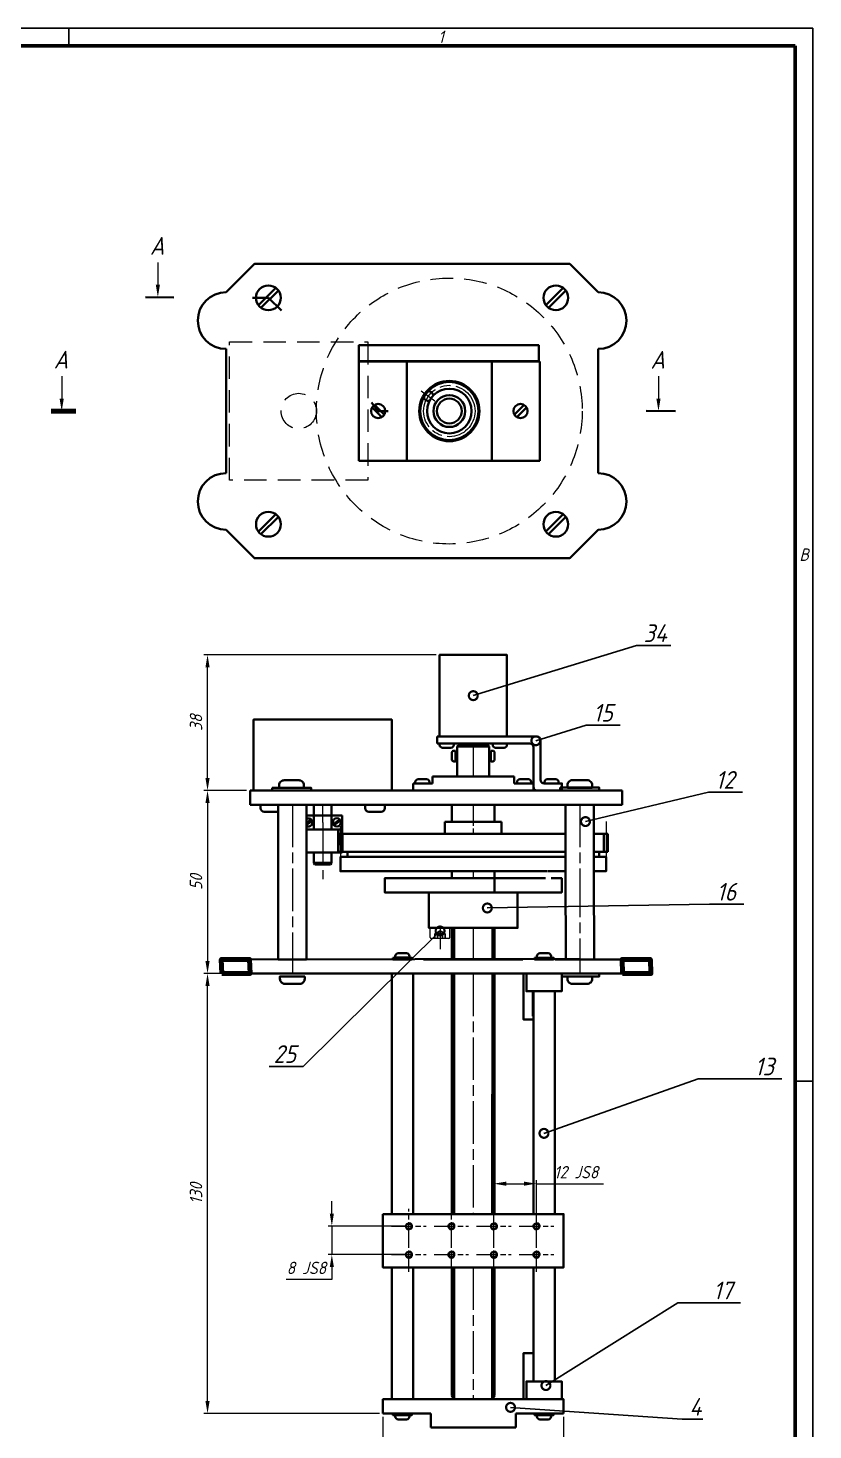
# Model space of a CAD drawing. Header units: millimetres. Extents: x -1178 to 2000, y -2432 to 1302.
# Drawn here: x -558.9 to -337.4, y -2233.4 to -1838.1 of the extents above; entities that cross this region are included whole.
import ezdxf
from ezdxf import colors
from ezdxf.entities.mleader import LeaderData, LeaderLine
from ezdxf.enums import TextEntityAlignment as Align
from ezdxf.math import Vec2, Vec3

# ---------------------------------------------------------------- set-up
doc = ezdxf.new("R2010")
doc.units = ezdxf.units.MM
for name, pattern in [('AM_ISO02W050', [7.5, 6, -1.5]), ('AM_ISO02W050x2', [3.75, 3, -0.75]), ('AM_ISO08W050', [18, 12, -1.5, 3, -1.5]), ('AM_ISO08W050x2', [9, 6, -0.75, 1.5, -0.75]), ('HIDDEN', [9.525, 6.35, -3.175])]:
    doc.linetypes.add(name, pattern=pattern)
doc.layers.get('0').update_dxf_attribs({"lineweight": 80})
for name, color, linetype, lineweight in [('AM_0', 7, 'Continuous', 35), ('AM_0N', 7, 'Continuous', 15), ('AM_3N', 6, 'AM_ISO02W050', 25), ('AM_4', 3, 'Continuous', 15), ('AM_5', 3, 'Continuous', 15), ('AM_7', 4, 'AM_ISO08W050', 15), ('AM_BOR', 7, 'Continuous', 35), ('окружности', 100, 'HIDDEN', 15), ('основные', 7, 'Continuous', 35), ('оч жирные', 7, 'Continuous', 70)]:
    doc.layers.add(name, color=color, linetype=linetype, lineweight=lineweight)
doc.styles.add('ACGOSTTS', font='geniso.shx', dxfattribs={"oblique": 15})
doc.styles.get("Standard").update_dxf_attribs({"font": 'geniso.shx', "oblique": 15})
doc.dimstyles.new('AM_GOST$0', dxfattribs={"dimtxt": 3.5, "dimasz": 3.5, "dimexe": 1, "dimexo": 1, "dimgap": 1.5, "dimtad": 1, "dimtoh": 1, "dimtxsty": 'Standard', "dimcen": 0, "dimclrd": 256, "dimclre": 256, "dimclrt": 2, "dimadec": 0, "dimazin": 2, "dimtp": 0.1, "dimtm": 0.1, "dimtfac": 0.71, "dimtmove": 0, "dimatfit": 3, "dimfxl": 1, "dimtolj": 1, "dimlwd": -1, "dimlwe": -1, "dimarcsym": 1})

# ---------------------------------------------------------------- blocks, each defined once
blk = doc.blocks.new('GOST_A1_LANDSCAPE')
at = {"layer": 'AM_BOR', "color": 1, "lineweight": 25}
for p, q in [((841, 594), (0, 594)), ((631, 594), (631, 589)), ((841, 0), (841, 594)), ((841, 297), (836, 297))]:
    blk.add_line(p, q, dxfattribs=at)
at = {"layer": 'AM_BOR', "color": 7, "lineweight": 50}
for p, q in [((836, 589), (20, 589)), ((836, 5), (836, 589))]:
    blk.add_line(p, q, dxfattribs=at)
at = {"layer": 'AM_BOR', "color": 1, "lineweight": 25, "style": 'ACGOSTTS', "oblique": 15}
for s, p in [('1', (736, 591.5)), ('B', (838.5, 445.5))]:
    blk.add_text(s, height=3.5, dxfattribs=at).set_placement(p, align=Align.MIDDLE_CENTER)
blk = doc.blocks.new('*D167')
at = {"layer": 'AM_5', "linetype": 'ByBlock', "transparency": 16777216}
for p, q in [((-458.78, -2229.7), (-458.78, -2245.7)), ((-407.78, -2229.7), (-407.78, -2245.7)), ((-411.28, -2244.7), (-455.28, -2244.7))]:
    blk.add_line(p, q, dxfattribs=at)
at = {"layer": 'AM_5', "transparency": 16777216}
for points in [[(-455.28, -2244.12), (-455.28, -2245.29), (-458.78, -2244.7)], [(-411.28, -2244.12), (-411.28, -2245.29), (-407.78, -2244.7)]]:
    blk.add_solid(points, dxfattribs=at)
at = {"layer": 'Defpoints', "color": 0, "transparency": 16777216}
for p in [(-458.78, -2228.7), (-407.78, -2228.7), (-458.78, -2244.7)]:
    blk.add_point(p, dxfattribs=at)
at = {"layer": 'AM_5', "color": 2, "transparency": 16777216, "insert": (-433.28, -2241.45), "char_height": 3.5, "attachment_point": 5}
blk.add_mtext('\\A1;50', dxfattribs=at)
blk = doc.blocks.new('*D168')
at = {"layer": 'AM_5', "linetype": 'ByBlock', "transparency": 16777216}
for p, q in [((-497.27, -2053.06), (-509.27, -2053.06)), ((-508.27, -2056.56), (-508.27, -2101.17)), ((-497.27, -2104.67), (-509.27, -2104.67))]:
    blk.add_line(p, q, dxfattribs=at)
at = {"layer": 'AM_5', "transparency": 16777216}
for points in [[(-508.86, -2056.56), (-507.69, -2056.56), (-508.27, -2053.06)], [(-508.86, -2101.17), (-507.69, -2101.17), (-508.27, -2104.67)]]:
    blk.add_solid(points, dxfattribs=at)
at = {"layer": 'Defpoints', "color": 0, "transparency": 16777216}
for p in [(-496.27, -2053.06), (-508.27, -2104.67), (-496.27, -2104.67)]:
    blk.add_point(p, dxfattribs=at)
at = {"layer": 'AM_5', "color": 2, "transparency": 16777216, "insert": (-511.52, -2078.87), "char_height": 3.5, "attachment_point": 5, "rotation": 90}
blk.add_mtext('\\A1;50', dxfattribs=at)
blk = doc.blocks.new('*D169')
at = {"layer": 'AM_5', "linetype": 'ByBlock', "transparency": 16777216}
for p, q in [((-459.78, -2104.67), (-509.27, -2104.67)), ((-508.27, -2225.2), (-508.27, -2108.17)), ((-459.78, -2228.7), (-509.27, -2228.7))]:
    blk.add_line(p, q, dxfattribs=at)
at = {"layer": 'AM_5', "transparency": 16777216}
for points in [[(-508.86, -2108.17), (-507.69, -2108.17), (-508.27, -2104.67)], [(-508.86, -2225.2), (-507.69, -2225.2), (-508.27, -2228.7)]]:
    blk.add_solid(points, dxfattribs=at)
at = {"layer": 'Defpoints', "color": 0, "transparency": 16777216}
for p in [(-508.27, -2104.67), (-458.78, -2104.67), (-458.78, -2228.7)]:
    blk.add_point(p, dxfattribs=at)
at = {"layer": 'AM_5', "color": 2, "transparency": 16777216, "insert": (-511.52, -2166.69), "char_height": 3.5, "attachment_point": 5, "rotation": 90}
blk.add_mtext('\\A1;130', dxfattribs=at)
blk = doc.blocks.new('_DotSmall')
at = {"color": 0, "linetype": 'ByBlock', "const_width": 0.5}
blk.add_lwpolyline([(-0.0625, 0, 1), (0.0625, 0, 1)], format="xyb", close=True, dxfattribs=at)
blk = doc.blocks.new('*D170')
at = {"layer": 'AM_4', "linetype": 'ByBlock', "transparency": 16777216}
for p, q in [((-443.77, -2014.81), (-509.27, -2014.81)), ((-508.27, -2049.56), (-508.27, -2018.31)), ((-497.27, -2053.06), (-509.27, -2053.06))]:
    blk.add_line(p, q, dxfattribs=at)
at = {"layer": 'AM_4', "transparency": 16777216}
for points in [[(-508.86, -2018.31), (-507.69, -2018.31), (-508.27, -2014.81)], [(-508.86, -2049.56), (-507.69, -2049.56), (-508.27, -2053.06)]]:
    blk.add_solid(points, dxfattribs=at)
at = {"layer": 'Defpoints', "color": 0, "transparency": 16777216}
for p in [(-508.27, -2014.81), (-442.77, -2014.81), (-496.27, -2053.06)]:
    blk.add_point(p, dxfattribs=at)
at = {"layer": 'AM_4', "color": 2, "transparency": 16777216, "insert": (-511.52, -2033.94), "char_height": 3.5, "attachment_point": 5, "rotation": 90}
blk.add_mtext('\\A1;38', dxfattribs=at)
blk = doc.blocks.new('*D165')
at = {"layer": 'AM_5', "linetype": 'ByBlock', "transparency": 16777216}
for p, q in [((-473.19, -2172.4), (-473.19, -2168.9)), ((-452.43, -2175.9), (-474.19, -2175.9)), ((-473.19, -2175.9), (-473.19, -2183.93)), ((-452.43, -2183.93), (-474.19, -2183.93)), ((-473.19, -2187.43), (-473.19, -2190.93)), ((-473.19, -2190.93), (-486.05, -2190.93))]:
    blk.add_line(p, q, dxfattribs=at)
at = {"layer": 'AM_5', "transparency": 16777216}
for points in [[(-473.77, -2172.4), (-472.61, -2172.4), (-473.19, -2175.9)], [(-473.77, -2187.43), (-472.61, -2187.43), (-473.19, -2183.93)]]:
    blk.add_solid(points, dxfattribs=at)
at = {"layer": 'Defpoints', "color": 0, "transparency": 16777216}
for p in [(-451.43, -2175.9), (-473.19, -2183.93), (-451.43, -2183.93)]:
    blk.add_point(p, dxfattribs=at)
at = {"layer": 'AM_5', "color": 2, "transparency": 16777216, "insert": (-480.37, -2187.68), "char_height": 3.5, "attachment_point": 5}
blk.add_mtext('\\A1;8{}{\\C2; JS8}', dxfattribs=at)
blk = doc.blocks.new('*D166')
at = {"layer": 'AM_5', "linetype": 'ByBlock', "transparency": 16777216}
for p, q in [((-427.45, -2174.93), (-427.45, -2162.93)), ((-423.95, -2163.93), (-418.95, -2163.93)), ((-415.45, -2174.93), (-415.45, -2162.93)), ((-415.45, -2163.93), (-396.53, -2163.93))]:
    blk.add_line(p, q, dxfattribs=at)
at = {"layer": 'AM_5', "transparency": 16777216}
for points in [[(-423.95, -2163.35), (-423.95, -2164.51), (-427.45, -2163.93)], [(-418.95, -2163.35), (-418.95, -2164.51), (-415.45, -2163.93)]]:
    blk.add_solid(points, dxfattribs=at)
at = {"layer": 'Defpoints', "color": 0, "transparency": 16777216}
for p in [(-415.45, -2163.93), (-427.45, -2175.93), (-415.45, -2175.93)]:
    blk.add_point(p, dxfattribs=at)
at = {"layer": 'AM_5', "color": 2, "transparency": 16777216, "insert": (-404.24, -2160.68), "char_height": 3.5, "attachment_point": 5}
blk.add_mtext('\\A1;12{}{\\C2; JS8}', dxfattribs=at)

msp = doc.modelspace()

# ---------------------------------------------------------------- linework, layer by layer
for points in [[(-504.272, -2104.671), (-496.272, -2104.671), (-496.4, -2100.671), (-504.4, -2100.671)], [(-391.144, -2104.671), (-383.144, -2104.671), (-383.272, -2100.671), (-391.272, -2100.671)]]:
    msp.add_lwpolyline(points, close=True)
at = {"layer": 'AM_0'}
for p, q in [((-478.272, -2057.076), (-478.272, -2064.062)), ((-478.272, -2057.076), (-473.272, -2057.076)), ((-473.272, -2057.062), (-473.272, -2064.062)), ((-441.272, -2061.874), (-441.272, -2065.312)), ((-425.272, -2061.874), (-441.272, -2061.874)), ((-425.272, -2061.874), (-425.272, -2065.312)), ((-470.272, -2064.062), (-480.335, -2064.062)), ((-471.272, -2065.312), (-471.272, -2070.312)), ((-407.209, -2065.312), (-471.272, -2065.312)), ((-470.272, -2065.062), (-470.272, -2070.562)), ((-470.147, -2065.312), (-470.147, -2070.312)), ((-425.272, -2065.312), (-441.272, -2065.312)), ((-427.272, -2065.312), (-439.272, -2065.312)), ((-395.272, -2065.312), (-399.209, -2065.312)), ((-396.397, -2065.312), (-396.397, -2070.312)), ((-395.272, -2065.312), (-395.272, -2070.312)), ((-470.272, -2070.562), (-480.335, -2070.562)), ((-478.272, -2070.562), (-478.272, -2073.484)), ((-473.272, -2070.562), (-478.272, -2070.562)), ((-473.272, -2070.562), (-473.272, -2073.484)), ((-439.272, -2070.312), (-471.272, -2070.312)), ((-407.209, -2070.312), (-427.272, -2070.312)), ((-395.272, -2070.312), (-399.209, -2070.312)), ((-478.272, -2073.484), (-478.005, -2073.886)), ((-473.539, -2073.886), (-478.005, -2073.886)), ((-473.272, -2073.484), (-473.539, -2073.886))]:
    msp.add_line(p, q, dxfattribs=at)
for centre in [(-451.45, -2175.93), (-439.45, -2175.93), (-427.45, -2175.93), (-415.45, -2175.93), (-451.45, -2183.93), (-439.45, -2183.93), (-427.45, -2183.93), (-415.45, -2183.93)]:
    msp.add_circle(centre, 0.783, dxfattribs=at)
at = {"layer": 'AM_0N'}
for p, q in [((-445.388, -2094.508), (-445.388, -2091.808)), ((-444.138, -2091.808), (-445.388, -2091.808)), ((-440.188, -2094.808), (-445.088, -2094.808)), ((-441.138, -2091.808), (-444.138, -2091.808)), ((-439.888, -2091.808), (-441.138, -2091.808)), ((-439.888, -2094.508), (-439.888, -2091.808))]:
    msp.add_line(p, q, dxfattribs=at)
for centre, start, end in [((-445.088, -2094.508), 180, 270), ((-440.188, -2094.508), 270, 0)]:
    msp.add_arc(centre, 0.3, start, end, dxfattribs=at)
at = {"layer": 'AM_3N', "linetype": 'AM_ISO02W050x2'}
for p, q in [((-444.081, -2093.508), (-442.638, -2092.675)), ((-444.081, -2094.808), (-444.081, -2093.508)), ((-443.359, -2094.808), (-443.359, -2093.508)), ((-441.194, -2093.508), (-442.638, -2092.675)), ((-441.916, -2094.808), (-441.916, -2093.508)), ((-441.194, -2094.808), (-441.194, -2093.508))]:
    msp.add_line(p, q, dxfattribs=at)
for centre, radius, start, end in [((-443.72, -2093.972), 0.588, 52.12112, 127.87888), ((-442.638, -2095.55), 2.166, 70.52878, 109.47122), ((-441.555, -2093.972), 0.588, 52.12112, 127.87888)]:
    msp.add_arc(centre, radius, start, end, dxfattribs=at)
at = {"layer": 'AM_4'}
for centre in [(-451.432, -2175.903), (-439.432, -2175.903), (-427.432, -2175.903), (-415.432, -2175.903), (-451.432, -2183.903), (-439.432, -2183.903), (-427.432, -2183.903), (-415.432, -2183.903)]:
    msp.add_arc(centre, 1.007, 159.31242, 75.10449, dxfattribs=at)
at = {"layer": 'AM_5'}
for p, q in [((-522.287, -1904.14), (-522.287, -1910.459)), ((-549.434, -1936.234), (-549.434, -1942.553)), ((-380.992, -1936.264), (-380.992, -1942.583))]:
    msp.add_line(p, q, dxfattribs=at)
at = {"layer": 'AM_5', "linetype": 'Continuous'}
for points in [[(-522.871, -1910.459), (-521.704, -1910.459), (-522.287, -1913.959)], [(-550.017, -1942.553), (-548.851, -1942.553), (-549.434, -1946.053)], [(-381.576, -1942.583), (-380.409, -1942.583), (-380.992, -1946.083)]]:
    msp.add_trace(points, dxfattribs=at)
at = {"layer": 'AM_7', "linetype": 'AM_ISO08W050x2'}
for p, q in [((-447.94, -1940.393), (-444.076, -1943.153)), ((-475.772, -2062.062), (-475.772, -2057.076)), ((-433.272, -2057.062), (-433.272, -2065.312)), ((-442.638, -2091.808), (-442.638, -2098.055)), ((-451.45, -2180.812), (-451.45, -2171.048)), ((-439.45, -2180.812), (-439.45, -2171.048)), ((-427.45, -2180.812), (-427.45, -2171.048)), ((-415.45, -2180.812), (-415.45, -2171.048)), ((-456.332, -2175.93), (-446.568, -2175.93)), ((-444.332, -2175.93), (-434.568, -2175.93)), ((-432.332, -2175.93), (-422.568, -2175.93)), ((-420.332, -2175.93), (-410.568, -2175.93)), ((-451.45, -2188.812), (-451.45, -2179.048)), ((-439.45, -2188.812), (-439.45, -2179.048)), ((-427.45, -2188.812), (-427.45, -2179.048)), ((-415.45, -2188.812), (-415.45, -2179.048)), ((-456.332, -2183.93), (-446.568, -2183.93)), ((-444.332, -2183.93), (-434.568, -2183.93)), ((-432.332, -2183.93), (-422.568, -2183.93)), ((-420.332, -2183.93), (-410.568, -2183.93))]:
    msp.add_line(p, q, dxfattribs=at)
at = {"layer": 'AM_7'}
for p, q in [((-433.272, -2040.641), (-433.273, -2049.062)), ((-484.335, -2057.062), (-484.335, -2104.671)), ((-403.209, -2057.062), (-403.209, -2076.808)), ((-475.772, -2062.062), (-475.772, -2078.062)), ((-470.804, -2063.145), (-470.772, -2074.062)), ((-470.772, -2063.145), (-470.772, -2073.812)), ((-395.772, -2061.812), (-395.772, -2073.812)), ((-433.274, -2075.808), (-433.274, -2077.808)), ((-403.209, -2076.808), (-403.161, -2104.671)), ((-433.274, -2091.808), (-433.275, -2100.671)), ((-433.275, -2104.672), (-433.278, -2172.519)), ((-450.275, -2140.171), (-450.278, -2172.519)), ((-416.285, -2140.171), (-416.282, -2172.519)), ((-450.28, -2187.519), (-450.283, -2224.703)), ((-433.279, -2187.519), (-433.281, -2224.777)), ((-416.281, -2187.519), (-416.278, -2219.703))]:
    msp.add_line(p, q, dxfattribs=at)
msp.add_circle((-440.027, -1946.053), 7.25, dxfattribs=at)
at = {"layer": 'окружности'}
msp.add_lwpolyline([(-502.027, -1926.553), (-463.027, -1926.553), (-463.027, -1965.553), (-502.027, -1965.553)], close=True, dxfattribs=at)
for centre, radius in [((-440.027, -1946.053), 37.5), ((-482.527, -1946.053), 5)]:
    msp.add_circle(centre, radius, dxfattribs=at)
at = {"layer": 'основные'}
for p, q in [((-488.988, -1911.33), (-493.898, -1916.217)), ((-493.193, -1916.926), (-488.282, -1912.038)), ((-407.862, -1911.33), (-412.772, -1916.217)), ((-412.067, -1916.926), (-407.156, -1912.038)), ((-517.756, -1914.013), (-525.758, -1913.905)), ((-491.09, -1914.128), (-495.585, -1914.128)), ((-491.09, -1914.128), (-487.406, -1917.719)), ((-465.527, -1932.053), (-465.527, -1960.053)), ((-414.527, -1932.053), (-465.527, -1932.053)), ((-452.027, -1932.053), (-452.027, -1960.053)), ((-428.027, -1960.053), (-428.027, -1932.053)), ((-414.527, -1960.053), (-414.527, -1932.053)), ((-460.116, -1946.053), (-462.009, -1943.666)), ((-461.136, -1944.332), (-458.391, -1947.065)), ((-418.919, -1944.332), (-421.664, -1947.065)), ((-459.096, -1947.773), (-461.841, -1945.041)), ((-460.116, -1946.053), (-457.323, -1946.053)), ((-420.958, -1947.773), (-418.213, -1945.041)), ((-384.502, -1946.038), (-376.152, -1946.114)), ((-465.527, -1960.053), (-414.527, -1960.053)), ((-465.527, -1960.053), (-414.527, -1960.053)), ((-488.988, -1975.18), (-493.898, -1980.067)), ((-493.193, -1980.776), (-488.282, -1975.888)), ((-407.862, -1975.18), (-412.772, -1980.067)), ((-412.067, -1980.776), (-407.156, -1975.888)), ((-443.473, -2037.87), (-441.556, -2037.809)), ((-443.473, -2039.809), (-443.473, -2037.87)), ((-437.023, -2039.809), (-443.473, -2039.809)), ((-429.373, -2039.809), (-437.348, -2039.809)), ((-435.272, -2040.062), (-435.272, -2039.809)), ((-433.272, -2037.809), (-428.072, -2037.809)), ((-431.272, -2040.062), (-431.272, -2039.809)), ((-426.556, -2037.809), (-429.523, -2037.809)), ((-429.523, -2039.809), (-417.273, -2039.809)), ((-439.572, -2041.009), (-441.972, -2041.009)), ((-438.272, -2042.561), (-438.272, -2041.861)), ((-438.272, -2042.561), (-437.772, -2042.561)), ((-438.272, -2044.161), (-438.272, -2042.561)), ((-437.172, -2040.062), (-437.772, -2040.662)), ((-437.772, -2044.161), (-437.772, -2040.662)), ((-437.772, -2040.662), (-431.272, -2040.662)), ((-437.172, -2040.062), (-435.272, -2040.062)), ((-435.272, -2040.062), (-431.272, -2040.062)), ((-429.372, -2040.062), (-431.272, -2040.062)), ((-431.272, -2040.662), (-428.772, -2040.662)), ((-429.372, -2040.062), (-428.772, -2040.662)), ((-428.772, -2044.161), (-428.772, -2040.662)), ((-428.272, -2042.561), (-428.772, -2042.561)), ((-428.272, -2042.561), (-428.272, -2041.861)), ((-428.272, -2044.161), (-428.272, -2042.561)), ((-424.922, -2041.009), (-426.622, -2041.009)), ((-416.273, -2040.809), (-416.273, -2052.062)), ((-438.272, -2044.861), (-438.272, -2044.161)), ((-438.272, -2044.161), (-437.772, -2044.161)), ((-437.772, -2049.062), (-437.772, -2044.161)), ((-428.772, -2049.062), (-428.772, -2044.161)), ((-428.272, -2044.161), (-428.772, -2044.161)), ((-428.272, -2044.861), (-428.272, -2044.161)), ((-444.772, -2051.062), (-450.272, -2051.062)), ((-450.272, -2051.062), (-450.272, -2053.062)), ((-447.122, -2049.862), (-448.122, -2049.862)), ((-421.772, -2049.062), (-444.772, -2049.062)), ((-444.772, -2049.062), (-444.772, -2051.062)), ((-441.972, -2049.062), (-421.772, -2049.062)), ((-421.772, -2049.062), (-421.772, -2051.062)), ((-421.772, -2051.062), (-416.272, -2051.062)), ((-419.772, -2049.862), (-418.072, -2049.862)), ((-416.272, -2051.062), (-416.272, -2053.062)), ((-496.272, -2053.062), (-496.272, -2057.062)), ((-489.872, -2053.062), (-484.555, -2053.062)), ((-485.272, -2053.062), (-463.253, -2053.062)), ((-484.555, -2053.062), (-475.772, -2053.062)), ((-463.253, -2053.062), (-456.272, -2053.062)), ((-451.272, -2053.062), (-454.272, -2053.062)), ((-453.988, -2053.062), (-448.405, -2053.062)), ((-451.272, -2053.062), (-413.414, -2053.062)), ((-445.272, -2053.062), (-446.838, -2053.062)), ((-421.272, -2053.062), (-419.705, -2053.062)), ((-419.705, -2053.062), (-421.272, -2053.062)), ((-416.488, -2053.062), (-418.138, -2053.062)), ((-418.138, -2053.062), (-418.055, -2053.062)), ((-410.988, -2053.062), (-416.488, -2053.062)), ((-391.272, -2053.062), (-410.988, -2053.062)), ((-391.272, -2057.062), (-391.272, -2053.062)), ((-485.272, -2057.076), (-478.272, -2057.076)), ((-466.272, -2057.062), (-473.272, -2057.062)), ((-466.272, -2057.062), (-445.272, -2057.062)), ((-412.555, -2057.062), (-451.479, -2057.062)), ((-439.272, -2057.062), (-439.272, -2061.874)), ((-427.272, -2057.062), (-439.272, -2057.062)), ((-433.272, -2057.062), (-428.772, -2057.062)), ((-427.272, -2057.062), (-427.272, -2061.874)), ((-412.555, -2057.062), (-391.272, -2057.062)), ((-480.335, -2060.062), (-470.272, -2060.062)), ((-478.899, -2061.286), (-480.335, -2062.181)), ((-480.335, -2062.62), (-478.715, -2061.61)), ((-472.793, -2062.573), (-470.962, -2061.231)), ((-472.572, -2062.873), (-472.793, -2062.573)), ((-470.73, -2061.523), (-472.572, -2062.873)), ((-470.272, -2060.062), (-470.272, -2064.062)), ((-407.209, -2061.194), (-407.209, -2082.923)), ((-399.209, -2061.194), (-399.209, -2088.24)), ((-471.359, -2070.562), (-471.359, -2064.062)), ((-470.772, -2065.062), (-470.772, -2065.562)), ((-470.272, -2065.062), (-470.272, -2064.062)), ((-468.772, -2071.808), (-468.772, -2070.312)), ((-439.272, -2070.309), (-441.272, -2070.308)), ((-397.772, -2071.808), (-397.772, -2070.312)), ((-478.272, -2073.484), (-473.272, -2073.484)), ((-439.272, -2075.808), (-439.273, -2077.808)), ((-427.272, -2075.808), (-427.272, -2079.745)), ((-427.272, -2079.745), (-427.272, -2081.808)), ((-439.273, -2091.808), (-439.274, -2100.671)), ((-438.667, -2091.808), (-438.667, -2100.671)), ((-427.886, -2100.671), (-427.885, -2091.808)), ((-427.273, -2091.808), (-427.273, -2100.671)), ((-496.272, -2100.671), (-403.168, -2100.513)), ((-496.272, -2100.671), (-496.272, -2104.671)), ((-447.275, -2100.671), (-439.274, -2100.671)), ((-439.274, -2100.671), (-419.275, -2100.671)), ((-419.275, -2100.671), (-427.273, -2100.671)), ((-391.272, -2100.671), (-391.272, -2104.671)), ((-484.335, -2104.671), (-496.272, -2104.671)), ((-403.161, -2104.671), (-484.335, -2104.671)), ((-447.275, -2104.671), (-439.274, -2104.672)), ((-427.273, -2104.671), (-443.274, -2104.672)), ((-439.274, -2104.672), (-439.277, -2172.519)), ((-438.667, -2104.672), (-438.667, -2172.519)), ((-427.89, -2172.519), (-427.886, -2104.671)), ((-427.273, -2104.671), (-427.277, -2172.519)), ((-419.275, -2104.671), (-427.273, -2104.671)), ((-416.151, -2104.671), (-416.412, -2104.671)), ((-416.412, -2109.671), (-416.412, -2116.694)), ((-416.412, -2116.694), (-416.281, -2116.694)), ((-439.278, -2187.519), (-439.28, -2223.703)), ((-438.667, -2187.519), (-438.667, -2224.703)), ((-427.894, -2224.703), (-427.891, -2187.519)), ((-427.278, -2187.519), (-427.28, -2223.662)), ((-444.63, -2224.703), (-420.204, -2224.703)), ((-443.28, -2224.703), (-442.78, -2224.703)), ((-442.78, -2224.703), (-437.78, -2224.703)), ((-439.573, -2224.703), (-442.78, -2224.703)), ((-439.28, -2223.703), (-438.667, -2224.703)), ((-427.28, -2223.662), (-427.894, -2224.703)), ((-420.914, -2224.703), (-416.914, -2224.703)), ((-417.061, -2224.703), (-415.494, -2224.703)), ((-416.285, -2224.703), (-414.718, -2224.703)), ((-445.282, -2228.703), (-458.78, -2228.703)), ((-445.285, -2232.703), (-445.282, -2228.703)), ((-421.275, -2232.703), (-421.279, -2228.703)), ((-421.279, -2228.703), (-407.78, -2228.703)), ((-441.785, -2232.703), (-424.775, -2232.703))]:
    msp.add_line(p, q, dxfattribs=at)
for points in [[(-503.027, -1912.553), (-495.027, -1904.553), (-406.027, -1904.553), (-398.027, -1912.553)], [(-503.027, -1963.553), (-503.027, -1928.553)], [(-398.027, -1928.553), (-398.027, -1963.553)], [(-398.027, -1979.553), (-398.027, -1979.553), (-406.027, -1987.553), (-495.027, -1987.553), (-503.027, -1979.553)], [(-441.555, -2037.809), (-442.772, -2037.809), (-442.772, -2014.809), (-423.772, -2014.809), (-423.772, -2037.809), (-441.555, -2037.809)], [(-484.555, -2053.062), (-496.272, -2053.062)], [(-479.016, -2053.062), (-482.988, -2053.062)], [(-454.272, -2053.062), (-457.272, -2053.062)], [(-450.272, -2053.062), (-452.272, -2053.062), (-453.988, -2053.062)], [(-416.272, -2053.062), (-414.272, -2053.062), (-412.555, -2053.062)], [(-410.988, -2053.062), (-409.272, -2053.062)], [(-496.272, -2057.062), (-484.798, -2057.062)], [(-480.335, -2070.562), (-480.335, -2100.671), (-488.335, -2100.671), (-488.335, -2057.076), (-480.335, -2057.076), (-480.335, -2070.562)], [(-407.209, -2065.312), (-407.209, -2057.076), (-399.209, -2057.076), (-399.209, -2065.312)], [(-456.881, -2075.808), (-470.774, -2075.808), (-470.774, -2071.808), (-439.272, -2071.808)], [(-412.312, -2075.808), (-470.772, -2075.808), (-470.772, -2071.808), (-407.209, -2071.808)], [(-427.272, -2071.808), (-407.209, -2071.808)], [(-399.209, -2071.808), (-395.774, -2071.808), (-395.774, -2075.808), (-399.209, -2075.808)], [(-399.209, -2071.808), (-395.774, -2071.808), (-395.774, -2075.808), (-399.209, -2075.808)], [(-439.273, -2081.808), (-458.274, -2081.808), (-458.274, -2077.808), (-456.881, -2077.808)], [(-411.298, -2077.808), (-408.274, -2077.808), (-408.274, -2081.808), (-458.274, -2081.808), (-458.274, -2077.808), (-413.015, -2077.808)], [(-439.272, -2075.808), (-453.682, -2075.808)], [(-453.676, -2077.808), (-439.273, -2077.808)], [(-409.681, -2077.808), (-408.274, -2077.808), (-408.274, -2081.808), (-427.272, -2081.808)], [(-412.866, -2075.808), (-426.316, -2075.808)], [(-426.316, -2077.808), (-412.886, -2077.808)], [(-407.209, -2075.808), (-412.152, -2075.808)], [(-407.209, -2075.808), (-409.666, -2075.808)], [(-399.209, -2075.808), (-399.161, -2100.671), (-407.161, -2100.671), (-407.209, -2075.808)], [(-445.388, -2091.808), (-445.775, -2091.808), (-445.775, -2081.808), (-439.273, -2081.808)], [(-427.272, -2081.808), (-420.775, -2081.808), (-420.775, -2091.808), (-427.272, -2091.808)], [(-439.273, -2091.808), (-439.888, -2091.808)], [(-410.285, -2100.671), (-391.272, -2100.671), (-391.272, -2104.671), (-412.285, -2104.671)], [(-454.275, -2104.671), (-496.272, -2104.671)], [(-456.271, -2172.519), (-456.272, -2104.671), (-452.904, -2104.671)], [(-453.736, -2104.671), (-450.279, -2104.671), (-450.279, -2172.519)], [(-416.281, -2117.671), (-419.051, -2117.671), (-419.051, -2104.671), (-416.281, -2104.671)], [(-414.285, -2104.671), (-418.285, -2104.671), (-418.285, -2109.671), (-410.289, -2109.671)], [(-414.285, -2104.671), (-416.281, -2104.671)], [(-410.289, -2109.671), (-408.285, -2109.671), (-408.285, -2104.671), (-412.285, -2104.671)], [(-410.289, -2104.671), (-410.289, -2104.671), (-412.285, -2104.671)], [(-408.709, -2104.671), (-397.709, -2104.671), (-397.709, -2105.471), (-408.285, -2105.471)], [(-416.281, -2109.671), (-416.281, -2172.519)], [(-410.289, -2172.519), (-410.289, -2109.671)], [(-454.275, -2224.703), (-456.271, -2224.703), (-456.271, -2187.519)], [(-450.279, -2187.519), (-450.279, -2224.703), (-452.275, -2224.703)], [(-416.281, -2187.519), (-416.282, -2219.703)], [(-410.289, -2219.703), (-410.289, -2187.519)], [(-416.282, -2224.703), (-419.051, -2224.703), (-419.051, -2211.703), (-416.282, -2211.703)], [(-409.279, -2219.703), (-418.273, -2219.703), (-418.273, -2224.703), (-414.285, -2224.703)], [(-412.285, -2224.703), (-408.273, -2224.703), (-408.273, -2219.703), (-410.285, -2219.703)], [(-452.275, -2224.703), (-458.78, -2224.703), (-458.78, -2228.703)], [(-450.63, -2224.703), (-444.63, -2224.703)], [(-415.914, -2224.703), (-415.914, -2224.703), (-421.914, -2224.703)], [(-416.282, -2224.703), (-414.285, -2224.703)], [(-414.285, -2224.703), (-407.78, -2224.703), (-407.78, -2228.703)], [(-412.285, -2224.703), (-407.78, -2224.703), (-407.78, -2228.703)], [(-412.285, -2224.703), (-410.289, -2224.703)], [(-445.285, -2232.703), (-441.785, -2232.703)], [(-421.275, -2232.703), (-424.775, -2232.703)]]:
    msp.add_lwpolyline(points, dxfattribs=at)
for points in [[(-465.527, -1931.953), (-414.773, -1931.953), (-414.773, -1927.513), (-465.527, -1927.513)], [(-456.272, -2053.062), (-456.272, -2033.062), (-495.272, -2033.062), (-495.272, -2053.062)], [(-490.055, -2052.262), (-479.055, -2052.262), (-479.055, -2053.062), (-490.055, -2053.062)], [(-408.709, -2052.255), (-397.709, -2052.255), (-397.709, -2053.055), (-408.709, -2053.055)], [(-470.147, -2065.312), (-407.209, -2065.312), (-407.209, -2070.312), (-470.147, -2070.312)], [(-445.775, -2081.808), (-420.775, -2081.808), (-420.775, -2091.808), (-445.775, -2091.808)], [(-455.942, -2100.227), (-455.942, -2100.671), (-450.608, -2100.671), (-450.608, -2100.227)], [(-415.952, -2100.227), (-415.952, -2100.671), (-410.619, -2100.671), (-410.619, -2100.227)], [(-458.778, -2172.519), (-407.778, -2172.519), (-407.778, -2187.519), (-458.778, -2187.519)], [(-455.942, -2228.759), (-455.942, -2229.203), (-450.608, -2229.203), (-450.608, -2228.759)], [(-415.952, -2228.759), (-415.952, -2229.203), (-410.619, -2229.203), (-410.619, -2228.759)]]:
    msp.add_lwpolyline(points, close=True, dxfattribs=at)
for points in [[(-441.272, -2041.009), (-441.972, -2041.009, -0.4142136), (-442.772, -2040.209), (-442.772, -2039.809), (-438.772, -2039.809), (-438.772, -2040.209, -0.4142136), (-439.572, -2041.009), (-440.272, -2041.009)], [(-426.272, -2041.009), (-426.972, -2041.009, -0.4142136), (-427.772, -2040.209), (-427.772, -2039.809), (-423.772, -2039.809), (-423.772, -2040.209, -0.4142136), (-424.572, -2041.009), (-425.272, -2041.009)], [(-410.273, -2053.062), (-408.254, -2053.062), (-408.254, -2051.062), (-413.273, -2051.062, -0.4142136), (-414.273, -2050.062), (-414.273, -2039.809), (-414.273, -2038.809, 0.4142136), (-415.273, -2037.809), (-424.989, -2037.809)], [(-448.122, -2049.862), (-448.822, -2049.862, 0.4142136), (-449.622, -2050.662), (-449.622, -2051.062), (-445.622, -2051.062), (-445.622, -2050.662, 0.4142136), (-446.422, -2049.862), (-447.122, -2049.862)], [(-418.422, -2049.862), (-417.722, -2049.862, -0.4142136), (-416.922, -2050.662), (-416.922, -2051.062), (-420.922, -2051.062), (-420.922, -2050.662, -0.4142136), (-420.122, -2049.862), (-419.422, -2049.862)], [(-410.67, -2049.862), (-409.97, -2049.862, -0.4142136), (-409.17, -2050.662), (-409.17, -2051.062), (-413.17, -2051.062), (-413.17, -2050.662, -0.4142136), (-412.37, -2049.862), (-410.67, -2049.862)], [(-487.785, -2057.076), (-487.785, -2057.062), (-493.285, -2057.062), (-493.285, -2058.062, 0.4142136), (-492.285, -2059.062), (-488.785, -2059.062, 0.117231), (-488.335, -2058.955, 0.117231)], [(-452.775, -2098.971), (-452.075, -2098.971, -0.4142136), (-451.275, -2099.771), (-451.275, -2100.171), (-455.275, -2100.171), (-455.275, -2099.771, -0.4142136), (-454.475, -2098.971), (-452.775, -2098.971)], [(-453.775, -2098.971), (-454.475, -2098.971, 0.4142136), (-455.275, -2099.771), (-455.275, -2100.171)], [(-455.275, -2100.171), (-455.275, -2099.771, -0.4142136), (-454.475, -2098.971), (-453.775, -2098.971)], [(-451.275, -2100.171), (-451.275, -2099.771, 0.4142136), (-452.075, -2098.971), (-453.775, -2098.971)], [(-452.775, -2098.971), (-452.075, -2098.971, -0.4142136), (-451.275, -2099.771), (-451.275, -2100.171)], [(-413.785, -2098.971), (-414.485, -2098.971, 0.4142136), (-415.285, -2099.771), (-415.285, -2100.171)], [(-415.285, -2100.171), (-415.285, -2099.771, -0.4142136), (-414.485, -2098.971), (-413.785, -2098.971)], [(-411.285, -2100.171), (-411.285, -2099.771, 0.4142136), (-412.085, -2098.971), (-413.785, -2098.971)], [(-412.785, -2098.971), (-412.085, -2098.971, -0.4142136), (-411.285, -2099.771), (-411.285, -2100.171)], [(-453.775, -2230.403), (-454.475, -2230.403, -0.4142136), (-455.275, -2229.603), (-455.275, -2229.203), (-451.275, -2229.203), (-451.275, -2229.603, -0.4142136), (-452.075, -2230.403), (-453.775, -2230.403)], [(-453.775, -2230.403), (-454.475, -2230.403, -0.4142136), (-455.275, -2229.603), (-455.275, -2229.203), (-451.275, -2229.203), (-451.275, -2229.603, -0.4142136), (-452.075, -2230.403), (-453.775, -2230.403)], [(-453.775, -2230.403), (-454.475, -2230.403, -0.4142136), (-455.275, -2229.603), (-455.275, -2229.203)], [(-455.275, -2229.203), (-455.275, -2229.603, 0.4142136), (-454.475, -2230.403), (-452.775, -2230.403)], [(-452.775, -2230.403), (-452.075, -2230.403, 0.4142136), (-451.275, -2229.603), (-451.275, -2229.203)], [(-451.275, -2229.203), (-451.275, -2229.603, -0.4142136), (-452.075, -2230.403), (-452.775, -2230.403)], [(-412.785, -2230.403), (-412.085, -2230.403, 0.4142136), (-411.285, -2229.603), (-411.285, -2229.203), (-415.285, -2229.203), (-415.285, -2229.603, 0.4142136), (-414.485, -2230.403), (-412.785, -2230.403)], [(-412.785, -2230.403), (-412.085, -2230.403, 0.4142136), (-411.285, -2229.603), (-411.285, -2229.203), (-415.285, -2229.203), (-415.285, -2229.603, 0.4142136), (-414.485, -2230.403), (-412.785, -2230.403)], [(-413.785, -2230.403), (-414.485, -2230.403, -0.4142136), (-415.285, -2229.603), (-415.285, -2229.203)], [(-415.285, -2229.203), (-415.285, -2229.603, 0.4142136), (-414.485, -2230.403), (-413.785, -2230.403)], [(-411.285, -2229.203), (-411.285, -2229.603, -0.4142136), (-412.085, -2230.403), (-413.785, -2230.403)], [(-412.785, -2230.403), (-412.085, -2230.403, 0.4142136), (-411.285, -2229.603), (-411.285, -2229.203)]]:
    msp.add_lwpolyline(points, format="xyb", dxfattribs=at)
for points in [[(-438.272, -2041.861), (-438.272, -2044.861), (-438.772, -2044.861, -0.4142136), (-439.272, -2044.361), (-439.272, -2042.361, -0.4142136), (-438.772, -2041.861)], [(-428.272, -2041.861), (-428.272, -2044.861), (-427.772, -2044.861, 0.4142136), (-427.272, -2044.361), (-427.272, -2042.361, 0.4142136), (-427.772, -2041.861)], [(-488.055, -2052.27), (-488.055, -2051.57, -0.4142136), (-486.655, -2050.17), (-482.455, -2050.17, -0.4142136), (-481.055, -2051.57), (-481.055, -2052.27)], [(-406.709, -2052.262), (-406.709, -2051.562, -0.4142136), (-405.309, -2050.162), (-401.109, -2050.162, -0.4142136), (-399.709, -2051.562), (-399.709, -2052.262)], [(-463.759, -2058.062), (-463.759, -2057.062), (-458.259, -2057.062), (-458.259, -2058.062, -0.4142136), (-459.259, -2059.062), (-462.759, -2059.062, -0.4142136)], [(-480.835, -2105.471), (-480.835, -2106.171, -0.4142136), (-482.235, -2107.571), (-486.435, -2107.571, -0.4142136), (-487.835, -2106.171), (-487.835, -2105.471)], [(-399.709, -2105.471), (-399.709, -2106.171, -0.4142136), (-401.109, -2107.571), (-405.309, -2107.571, -0.4142136), (-406.709, -2106.171), (-406.709, -2105.471)]]:
    msp.add_lwpolyline(points, format="xyb", close=True, dxfattribs=at)
for centre, radius in [((-491.09, -1914.128), 3.5), ((-409.964, -1914.128), 3.5), ((-440.027, -1946.053), 8.5), ((-440.027, -1946.053), 8.2), ((-440.027, -1946.053), 6.3), ((-460.116, -1946.053), 2), ((-440.027, -1946.053), 4.5), ((-440.027, -1946.053), 3.5), ((-419.938, -1946.053), 2), ((-491.09, -1977.978), 3.5), ((-409.964, -1977.978), 3.5), ((-471.767, -2062.052), 1.15)]:
    msp.add_circle(centre, radius, dxfattribs=at)
for centre, radius, start, end in [((-503.027, -1920.553), 8, 90, 270), ((-398.027, -1920.553), 8, 270, 90), ((-445.923, -1941.834), 1.375, 6.64043, 94.30432), ((-445.923, -1941.834), 1.375, 194.51951, 282.1834), ((-503.027, -1971.553), 8, 90, 270), ((-398.027, -1971.553), 8, 270, 90), ((-417.273, -2040.809), 1, 0, 90), ((-415.273, -2052.059), 1, 180.01027, 270.01027), ((-479.777, -2062.052), 1.15, 240.9476, 119.0524)]:
    msp.add_arc(centre, radius, start, end, dxfattribs=at)
at = {"layer": 'оч жирные'}
msp.add_line((-545.404, -1946.053), (-552.404, -1946.053), dxfattribs=at)

# ---------------------------------------------------------------- block references
at = {"layer": 'основные', "lineweight": 0}
msp.add_blockref('GOST_A1_LANDSCAPE', (-1178.384, -2432.051), dxfattribs=at)

# ---------------------------------------------------------------- texts
at = {"layer": 'основные', "char_height": 5, "attachment_point": 1}
for insert in [(-524.522, -1896.97), (-551.669, -1929.064), (-383.227, -1929.095)]:
    msp.add_mtext('А', dxfattribs=dict(at, insert=insert))

# ---------------------------------------------------------------- dimensions: what is measured, and where the dimension line sits
at = {"layer": 'AM_4'}
dim = msp.add_linear_dim(base=(-508.272, -2014.809), p1=(-496.272, -2053.062), p2=(-442.772, -2014.809), angle=90, text='38', dimstyle='AM_GOST$0', dxfattribs=at)
dim.commit()
dim.dimension.update_dxf_attribs({"geometry": '*D170', "text_midpoint": (-511.522, -2033.936)})
at = {"layer": 'AM_5'}
for p1, p2, distance, text, picture, middle in [((-496.272, -2053.062), (-496.272, -2104.671), -12, '50', '*D168', (-511.522, -2078.867)), ((-458.78, -2228.703), (-458.78, -2104.671), 49.492, '130', '*D169', (-511.522, -2166.687))]:
    dim = msp.add_aligned_dim(p1=p1, p2=p2, distance=distance, text=text, dimstyle='AM_GOST$0', override={"dimpost": ''}, dxfattribs=at)
    dim.commit()
    dim.dimension.update_dxf_attribs({"geometry": picture, "text_midpoint": middle})
for base, p1, p2, text, override, picture, middle in [((-415.45, -2163.93), (-427.45, -2175.93), (-415.45, -2175.93), '<>{}{\\C2; JS8}', {"dimpost": '', "dimtp": 0.1, "dimtm": 0.1, "dimtdec": 3, "dimtzin": 8}, '*D166', (-404.238, -2160.68)), ((-458.78, -2244.703), (-407.78, -2228.703), (-458.78, -2228.703), '50', {"dimpost": ''}, '*D167', (-433.28, -2241.453))]:
    dim = msp.add_linear_dim(base=base, p1=p1, p2=p2, text=text, dimstyle='AM_GOST$0', override=override, dxfattribs=at)
    dim.commit()
    dim.dimension.update_dxf_attribs({"geometry": picture, "text_midpoint": middle})
dim = msp.add_linear_dim(base=(-473.191, -2183.93), p1=(-451.432, -2175.903), p2=(-451.432, -2183.93), angle=90, text='8{}{\\C2; JS8}', dimstyle='AM_GOST$0', override={"dimpost": '', "dimtdec": 3}, dxfattribs=at)
dim.commit()
dim.dimension.update_dxf_attribs({"geometry": '*D165', "text_midpoint": (-480.371, -2190.93), "dimtype": 160})

# ---------------------------------------------------------------- leaders
at = {"layer": 'AM_4'}
ml = msp.add_multileader_mtext('Standard', dxfattribs=at)
ml.set_content('34', color=256)
ml.set_leader_properties()
ml.set_arrow_properties(name='DOTSMALL')
ml.build(insert=Vec2(0, 0))
ml.multileader.update_dxf_attribs({"text_left_attachment_type": 6, "text_right_attachment_type": 6, "dogleg_length": 0, "arrow_head_size": 5})
ctx = ml.context
ctx.base_point, ctx.char_height, ctx.arrow_head_size, ctx.plane_origin = Vec3(-387.185, -2012.194), 5, 5, Vec3(-433.272, -2026.309)
ctx.left_attachment, ctx.right_attachment = 6, 6
notes = []
notes.append((ctx, [(0, (1, 1, 0), (-387.185, -2012.194), (1, 0), 0, [(0, [(-433.272, -2026.309)], 0, [])])]))
ctx.mtext.insert, ctx.mtext.flow_direction = Vec3(-385.185, -2006.194), 5
ml = msp.add_multileader_mtext('Standard', dxfattribs=at)
ml.set_content('15', color=256)
ml.set_leader_properties()
ml.set_arrow_properties(name='DOTSMALL')
ml.build(insert=Vec2(0, 0))
ml.multileader.update_dxf_attribs({"text_left_attachment_type": 6, "text_right_attachment_type": 6, "dogleg_length": 0, "arrow_head_size": 5})
ctx = ml.context
ctx.base_point, ctx.char_height, ctx.arrow_head_size, ctx.plane_origin = Vec3(-401.415, -2034.633), 5, 5, Vec3(-450.903, -2039.019)
ctx.left_attachment, ctx.right_attachment = 6, 6
notes.append((ctx, [(0, (1, 1, 0), (-401.415, -2034.633), (1, 0), 0, [(0, [(-415.607, -2039.019)], 0, [])])]))
ctx.mtext.insert, ctx.mtext.flow_direction = Vec3(-399.415, -2028.633), 5
ml = msp.add_multileader_mtext('Standard', dxfattribs=at)
ml.set_content('12', color=256)
ml.set_leader_properties()
ml.set_arrow_properties(name='DOTSMALL')
ml.build(insert=Vec2(0, 0))
ml.multileader.update_dxf_attribs({"text_left_attachment_type": 6, "text_right_attachment_type": 6, "dogleg_length": 0, "arrow_head_size": 5})
ctx = ml.context
ctx.base_point, ctx.char_height, ctx.arrow_head_size, ctx.plane_origin = Vec3(-366.912, -2053.569), 5, 5, Vec3(-401.604, -2061.816)
ctx.left_attachment, ctx.right_attachment = 6, 6
notes.append((ctx, [(0, (1, 1, 0), (-366.912, -2053.569), (1, 0), 0, [(0, [(-401.604, -2061.816)], 0, [])])]))
ctx.mtext.insert, ctx.mtext.flow_direction = Vec3(-364.912, -2047.569), 5
ml = msp.add_multileader_mtext('Standard', dxfattribs=at)
ml.set_content('16', color=256)
ml.set_leader_properties()
ml.set_arrow_properties(name='DOTSMALL')
ml.build(insert=Vec2(0, 0))
ml.multileader.update_dxf_attribs({"text_left_attachment_type": 6, "text_right_attachment_type": 6, "dogleg_length": 0, "arrow_head_size": 5})
ctx = ml.context
ctx.base_point, ctx.char_height, ctx.arrow_head_size, ctx.plane_origin = Vec3(-366.585, -2085.111), 5, 5, Vec3(-429.306, -2086.185)
ctx.left_attachment, ctx.right_attachment = 6, 6
notes.append((ctx, [(0, (1, 1, 0), (-366.585, -2085.111), (1, 0), 0, [(0, [(-429.306, -2086.185)], 0, [])])]))
ctx.mtext.insert, ctx.mtext.flow_direction = Vec3(-364.585, -2079.111), 5
ml = msp.add_multileader_mtext('Standard', dxfattribs=at)
ml.set_content('25', color=256)
ml.set_leader_properties()
ml.set_arrow_properties(name='DOTSMALL')
ml.build(insert=Vec2(0, 0))
ml.multileader.update_dxf_attribs({"text_left_attachment_type": 6, "text_right_attachment_type": 6, "dogleg_length": 0, "arrow_head_size": 5})
ctx = ml.context
ctx.base_point, ctx.char_height, ctx.arrow_head_size, ctx.plane_origin = Vec3(-491.73, -2130.874), 5, 5, Vec3(-442.638, -2092.675)
ctx.left_attachment, ctx.right_attachment, ctx.text_align_type = 6, 6, 2
notes.append((ctx, [(0, (1, 1, 0), (-481.274, -2130.874), (-1, 0), 0, [(0, [(-442.638, -2092.675)], 0, [])])]))
ctx.mtext.insert, ctx.mtext.alignment, ctx.mtext.flow_direction = Vec3(-483.274, -2124.874), 3, 5
ml = msp.add_multileader_mtext('Standard', dxfattribs=at)
ml.set_content('13', color=256)
ml.set_leader_properties()
ml.set_arrow_properties(name='DOTSMALL')
ml.build(insert=Vec2(0, 0))
ml.multileader.update_dxf_attribs({"text_left_attachment_type": 6, "text_right_attachment_type": 6, "dogleg_length": 14, "arrow_head_size": 5})
ctx = ml.context
ctx.base_point, ctx.char_height, ctx.arrow_head_size, ctx.plane_origin = Vec3(-355.824, -2134.394), 5, 5, Vec3(-413.318, -2149.738)
ctx.left_attachment, ctx.right_attachment = 6, 6
notes.append((ctx, [(0, (1, 1, 0), (-369.824, -2134.394), (1, 0), 14, [(0, [(-413.318, -2149.738)], 0, [])])]))
ctx.mtext.insert, ctx.mtext.flow_direction = Vec3(-353.824, -2128.394), 5
ml = msp.add_multileader_mtext('Standard', dxfattribs=at)
ml.set_content('17', color=256)
ml.set_leader_properties()
ml.set_arrow_properties(name='DOTSMALL')
ml.build(insert=Vec2(0, 0))
ml.multileader.update_dxf_attribs({"text_left_attachment_type": 6, "text_right_attachment_type": 6, "arrow_head_size": 5})
ctx = ml.context
ctx.base_point, ctx.char_height, ctx.arrow_head_size, ctx.plane_origin = Vec3(-367.52, -2197.533), 5, 5, Vec3(-412.764, -2220.857)
ctx.left_attachment, ctx.right_attachment = 6, 6
notes.append((ctx, [(0, (1, 1, 0), (-375.52, -2197.533), (1, 0), 8, [(0, [(-412.764, -2220.857)], 0, [])])]))
ctx.mtext.insert, ctx.mtext.flow_direction = Vec3(-365.52, -2191.533), 5
ml = msp.add_multileader_mtext('Standard', dxfattribs=at)
ml.set_content('4', color=256)
ml.set_leader_properties()
ml.set_arrow_properties(name='DOTSMALL')
ml.build(insert=Vec2(0, 0))
ml.multileader.update_dxf_attribs({"text_left_attachment_type": 6, "text_right_attachment_type": 6, "dogleg_length": 0, "arrow_head_size": 5})
ctx = ml.context
ctx.base_point, ctx.char_height, ctx.arrow_head_size, ctx.plane_origin = Vec3(-374.262, -2230.341), 5, 5, Vec3(-422.748, -2227.001)
ctx.left_attachment, ctx.right_attachment = 6, 6
notes.append((ctx, [(0, (1, 1, 0), (-374.262, -2230.341), (1, 0), 0, [(0, [(-422.748, -2227.001)], 0, [])])]))
ctx.mtext.insert, ctx.mtext.flow_direction = Vec3(-372.262, -2224.341), 5
for ctx, leaders in notes:
    for number, flags, end, landing, length, lines in leaders:
        leader = LeaderData()
        leader.index, (leader.has_last_leader_line, leader.has_dogleg_vector, leader.attachment_direction) = number, flags
        leader.last_leader_point, leader.dogleg_vector, leader.dogleg_length = Vec3(end), Vec3(landing), length
        for number, points, colour, breaks in lines:
            line = LeaderLine()
            line.index, line.vertices, line.color, line.breaks = number, Vec3.list(points), colors.encode_raw_color(colour), breaks
            leader.lines.append(line)
        ctx.leaders.append(leader)

doc.saveas('drawing.dxf')
